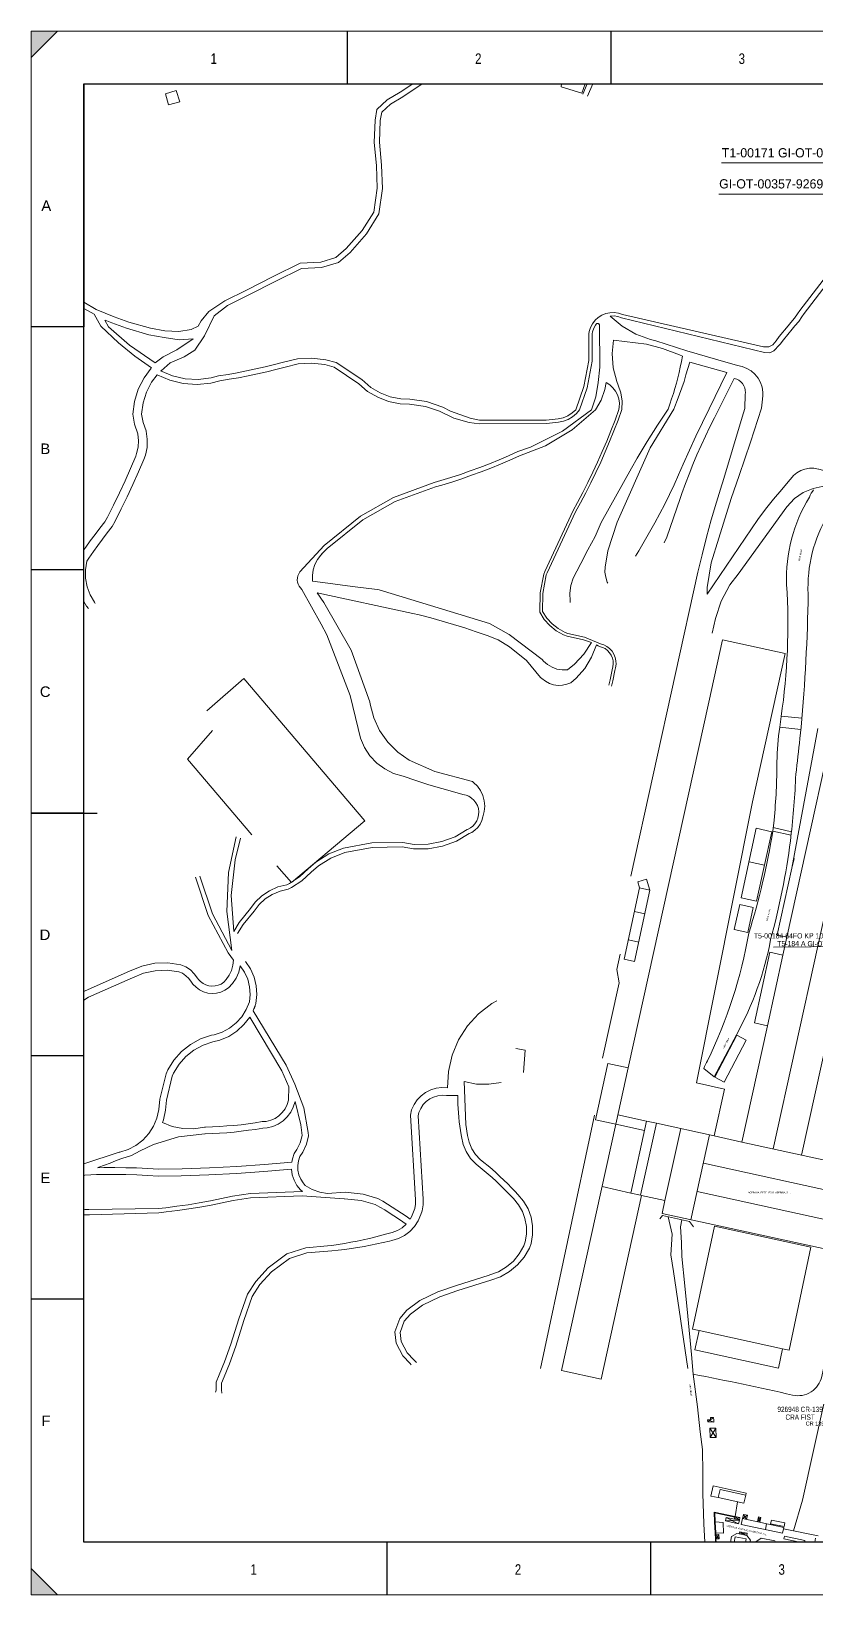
# Model space of a CAD drawing. Header units: millimetres. Extents: x 563164 to 564847, y 4765050 to 4766444.
# Drawn here: x 563164 to 563760, y 4765050 to 4766238 of the extents above; entities that cross this region are included whole.
import ezdxf
from ezdxf.enums import TextEntityAlignment as Align

# ---------------------------------------------------------------- set-up
doc = ezdxf.new("R2010")
doc.units = ezdxf.units.MM
doc.linetypes.add('DGN2', pattern=[13.45752, 6.72876, -6.72876])
for name, color, linetype, lineweight in [('45 Cables y textos existentes - Lehendik dauden kableak eta testuak', 7, 'Continuous', 0), ('49 Elementos de Red Proyectados - Proiektuan dauden sareko elementuak', 7, 'Continuous', 0), ('58 Formato plano y líneas de solape - Planoaren formatua eta gainjartze-marrak', 7, 'Continuous', 0), ('7 Cartografía - Kartografia', 7, 'Continuous', 0), ('Default', 7, 'Continuous', 0), ('Nivel 52', 7, 'Continuous', 0)]:
    doc.layers.add(name, color=color, linetype=linetype, lineweight=lineweight)
doc.styles.add('StyleArial', font='arial.ttf')
doc.styles.add('Styledgn000', font='dgn000.shx')
doc.styles.add('Styledgn105', font='dgn105.shx')

msp = doc.modelspace()

# ---------------------------------------------------------------- hatches: boundary and pattern name
at = {"layer": '58 Formato plano y líneas de solape - Planoaren formatua eta gainjartze-marrak', "linetype": 'Continuous'}
for points in [[(563164.3, 4766218.2), (563164.3, 4766238.2), (563184.3, 4766238.2)], [(563184.3, 4765050.2), (563164.3, 4765050.2), (563164.3, 4765070.2)]]:
    msp.add_hatch(color=7, dxfattribs=at).paths.add_polyline_path(points)

# ---------------------------------------------------------------- linework, layer by layer
at = {"layer": '45 Cables y textos existentes - Lehendik dauden kableak eta testuak', "color": 5, "linetype": 'Continuous', "lineweight": 0, "flags": 128}
msp.add_lwpolyline([(563688.6, 4766138.2), (563910.3, 4766138.2), (563939.9, 4766142.3)], dxfattribs=at)
at = {"layer": '45 Cables y textos existentes - Lehendik dauden kableak eta testuak', "color": 4, "linetype": 'Continuous', "lineweight": 0, "flags": 128}
msp.add_lwpolyline([(563686.6, 4766114.5), (563908.2, 4766114.5), (563937.8, 4766118.6)], dxfattribs=at)
at = {"layer": '58 Formato plano y líneas de solape - Planoaren formatua eta gainjartze-marrak', "color": 7, "linetype": 'Continuous', "lineweight": 0}
for p, q in [((563164.3, 4766238.2), (563204.3, 4766238.2)), ((563164.3, 4765050.2), (563204.3, 4765050.2))]:
    msp.add_line(p, q, dxfattribs=at)
at = {"layer": '58 Formato plano y líneas de solape - Planoaren formatua eta gainjartze-marrak', "color": 7, "linetype": 'Continuous', "lineweight": 30}
for p, q in [((563404.6, 4766198.2), (563404.6, 4766238.2)), ((563604.8, 4766198.2), (563604.8, 4766238.2)), ((563204.3, 4766198.2), (563204.3, 4766013.6)), ((563204.3, 4766013.6), (563164.3, 4766013.6)), ((563204.3, 4765828.9), (563164.3, 4765828.9)), ((563164.3, 4765644.2), (563214.3, 4765644.2)), ((563204.3, 4765644.2), (563164.3, 4765644.2)), ((563204.3, 4765459.6), (563164.3, 4765459.6)), ((563204.3, 4765274.9), (563164.3, 4765274.9)), ((563434.8, 4765050.2), (563434.8, 4765090.2)), ((563635.1, 4765050.2), (563635.1, 4765090.2))]:
    msp.add_line(p, q, dxfattribs=at)
at = {"layer": '58 Formato plano y líneas de solape - Planoaren formatua eta gainjartze-marrak', "color": 7, "linetype": 'Continuous', "lineweight": 0, "flags": 128}
for points in [[(563164.3, 4766238.2), (564846.3, 4766238.2), (564846.3, 4765050.2), (563164.3, 4765050.2), (563164.3, 4766238.2)], [(563164.3, 4766218.2), (563164.3, 4766238.2), (563184.3, 4766238.2), (563164.3, 4766218.2)], [(563184.3, 4765050.2), (563164.3, 4765050.2), (563164.3, 4765070.2), (563184.3, 4765050.2)]]:
    msp.add_lwpolyline(points, dxfattribs=at)
at = {"layer": '58 Formato plano y líneas de solape - Planoaren formatua eta gainjartze-marrak', "color": 7, "linetype": 'Continuous', "lineweight": 30, "flags": 128}
msp.add_lwpolyline([(563204.3, 4765090.2), (563204.3, 4766198.2), (564806.3, 4766198.2), (564806.3, 4765090.2), (564806.3, 4765090.2), (564806.3, 4765090.2), (564806.3, 4765090.2), (564806.3, 4765090.2), (563204.3, 4765090.2)], dxfattribs=at)
at = {"layer": '7 Cartografía - Kartografia', "color": 253, "linetype": 'Continuous', "lineweight": 0, "true_color": 0x9a9a9a}
for p, q in [((563679, 4765728.4), (563689.4, 4765775.9)), ((563689.4, 4765775.9), (563737.1, 4765765.4)), ((563788.5, 4765778.1), (563738.3, 4765550)), ((563737.1, 4765765.4), (563712.2, 4765652.7)), ((563617.8, 4765450.5), (563679, 4765728.4)), ((563734.1, 4765717.9), (563749.7, 4765716.2)), ((563732.9, 4765709.4), (563748.9, 4765707.6)), ((563742.1, 4765602.2), (563761.9, 4765708.5)), ((563712.2, 4765652.7), (563669.8, 4765439.1)), ((563703.5, 4765579.8), (563715.1, 4765632.6)), ((563715.1, 4765632.6), (563726.9, 4765630)), ((563726.9, 4765630), (563715.3, 4765577.3)), ((563727.7, 4765630.4), (563741.5, 4765627.3)), ((563728, 4765633.1), (563741.8, 4765630)), ((563728, 4765389), (563778.8, 4765620)), ((563749.4, 4765384.2), (563801.5, 4765620.5)), ((563721.3, 4765604.6), (563709.6, 4765607.2)), ((563742.1, 4765602.2), (563743.8, 4765609.7)), ((563743.8, 4765609.7), (563742.1, 4765602.2)), ((563625.1, 4765591.9), (563631.8, 4765594)), ((563626.5, 4765587.4), (563625.1, 4765591.9)), ((563631.8, 4765594), (563634.3, 4765585.7)), ((563731, 4765551.6), (563742.1, 4765602.2)), ((563614.7, 4765533.2), (563626.5, 4765587.4)), ((563634.3, 4765585.7), (563622.6, 4765531.5)), ((563626.5, 4765587.4), (563634.3, 4765585.7)), ((563715.3, 4765577.3), (563703.5, 4765579.8)), ((563622.5, 4765569.3), (563630.4, 4765567.6)), ((563698.3, 4765555.7), (563702.5, 4765574.7)), ((563702.5, 4765574.7), (563712.8, 4765572.5)), ((563712.8, 4765572.5), (563708.6, 4765553.4)), ((563708.6, 4765553.4), (563698.3, 4765555.7)), ((563617.9, 4765547.9), (563625.8, 4765546.2)), ((563738.3, 4765550), (563731, 4765551.6)), ((563735.3, 4765536.3), (563738.3, 4765550)), ((563313.8, 4765538), (563317.9, 4765532.5)), ((563622.6, 4765531.5), (563614.7, 4765533.2)), ((563713.8, 4765484.9), (563725.5, 4765538.5)), ((563723.5, 4765482.6), (563735.3, 4765536.3)), ((563725.5, 4765538.5), (563735.3, 4765536.3)), ((563723.5, 4765482.6), (563713.8, 4765484.9)), ((563683.5, 4765443.6), (563700.3, 4765475.4)), ((563700.3, 4765475.4), (563707.3, 4765471.7)), ((563704, 4765394.2), (563723.5, 4765482.6)), ((563707.3, 4765471.7), (563690.6, 4765439.8)), ((563592.9, 4765411.2), (563602.3, 4765453.9)), ((563602.3, 4765453.9), (563617.8, 4765450.5)), ((563608.4, 4765407.8), (563617.8, 4765450.5)), ((563675.2, 4765450), (563683.2, 4765443.7)), ((563669.8, 4765439.1), (563690.9, 4765434.4)), ((563690.6, 4765439.8), (563683.5, 4765443.6)), ((563359.7, 4765426.1), (563360.1, 4765436.1)), ((563479.8, 4765429.5), (563488.4, 4765429.6)), ((563690.9, 4765434.4), (563683, 4765398.9)), ((563551.3, 4765222.1), (563592.1, 4765414.6)), ((563631.8, 4765410.1), (563610, 4765414.9)), ((563567.2, 4765220.6), (563608.4, 4765407.8)), ((563608.4, 4765407.8), (563592.9, 4765411.2)), ((563608.4, 4765407.8), (563630.3, 4765403)), ((563619.8, 4765355.4), (563631.8, 4765410.1)), ((563639.2, 4765408.5), (563627.1, 4765353.8)), ((563631.8, 4765410.1), (563639.2, 4765408.5)), ((563683, 4765398.9), (563639.2, 4765408.5)), ((563645.7, 4765349.7), (563657.8, 4765404.4)), ((563665.4, 4765335.2), (563679.6, 4765399.6)), ((563683, 4765398.9), (563704, 4765394.2)), ((563704, 4765394.2), (563813.9, 4765370.1)), ((563809.2, 4765348.6), (563674.9, 4765378.1)), ((563627.9, 4765353.7), (563597.2, 4765214)), ((563619.8, 4765355.4), (563597.9, 4765360.3)), ((563627.1, 4765353.8), (563619.8, 4765355.4)), ((563627.1, 4765353.8), (563627.9, 4765353.7)), ((563645.7, 4765349.7), (563627.9, 4765353.7)), ((563804.4, 4765327.1), (563670.2, 4765356.6)), ((563643.6, 4765340), (563645.7, 4765349.7)), ((563786.4, 4765308.9), (563643.6, 4765340)), ((563666.7, 4765252.1), (563683.3, 4765330.3)), ((563683.3, 4765330.3), (563756.6, 4765314.3)), ((563756.6, 4765314.3), (563740, 4765236.1)), ((563671.6, 4765251), (563666.7, 4765252.1)), ((563668.4, 4765236.3), (563671.6, 4765251)), ((563735.1, 4765237.1), (563671.6, 4765251)), ((563732, 4765222.5), (563668.4, 4765236.3)), ((563735.1, 4765237.1), (563732, 4765222.5)), ((563740, 4765236.1), (563735.1, 4765237.1)), ((563597.2, 4765214), (563567.2, 4765220.6)), ((563678.1, 4765183.2), (563682.8, 4765181.3)), ((563678.1, 4765183.2), (563680.2, 4765183.2)), ((563678.4, 4765181.6), (563678.1, 4765183.2)), ((563678.4, 4765181.6), (563682.7, 4765184.8)), ((563682.8, 4765181.3), (563678.4, 4765181.6)), ((563679.8, 4765176.7), (563684.3, 4765176.8)), ((563679.8, 4765176.7), (563684.6, 4765169.8)), ((563680.1, 4765169.7), (563679.8, 4765176.7)), ((563680.1, 4765169.7), (563684.3, 4765176.8)), ((563680.2, 4765183.2), (563680.2, 4765184.8)), ((563680.2, 4765184.8), (563682.7, 4765184.8)), ((563682.7, 4765184.8), (563682.8, 4765182.9)), ((563682.8, 4765182.9), (563682.8, 4765181.3)), ((563684.3, 4765176.8), (563684.6, 4765169.8)), ((563684.6, 4765169.8), (563680.1, 4765169.7)), ((563680.6, 4765125.2), (563682.3, 4765133)), ((563682.3, 4765133), (563707.4, 4765127.5)), ((563686.2, 4765124), (563687.6, 4765130.3)), ((563687.6, 4765130.3), (563707.1, 4765126)), ((563707.4, 4765127.5), (563707.1, 4765126)), ((563686.2, 4765124), (563680.6, 4765125.2)), ((563705.7, 4765119.7), (563686.2, 4765124)), ((563700.9, 4765120.7), (563699, 4765109.7)), ((563707.1, 4765126), (563705.7, 4765119.7)), ((563683.9, 4765105.7), (563689.9, 4765105.1)), ((563684.3, 4765097.3), (563683.9, 4765105.7)), ((563689.9, 4765105.1), (563690.3, 4765097.1)), ((563691.7, 4765106.3), (563692.2, 4765109)), ((563691.7, 4765106.3), (563702.3, 4765107)), ((563701.7, 4765104.2), (563691.7, 4765106.3)), ((563692.2, 4765109), (563702.3, 4765107)), ((563692.2, 4765109), (563701.7, 4765104.2)), ((563698.5, 4765107.8), (563698.9, 4765109.7)), ((563698.5, 4765107.8), (563702.7, 4765108.9)), ((563698.9, 4765109.7), (563702.7, 4765108.9)), ((563698.9, 4765109.7), (563702.3, 4765107)), ((563702.3, 4765107), (563701.7, 4765104.2)), ((563702.7, 4765108.9), (563702.3, 4765107)), ((563703.7, 4765103.7), (563704.7, 4765108.2)), ((563734.9, 4765096.9), (563703.7, 4765103.7)), ((563704.7, 4765108.2), (563705.3, 4765111.3)), ((563704.7, 4765108.2), (563708.4, 4765110.7)), ((563704.7, 4765108.2), (563735.9, 4765101.4)), ((563705.3, 4765111.3), (563708.4, 4765110.7)), ((563705.3, 4765111.3), (563707.7, 4765107.5)), ((563708.4, 4765110.7), (563707.7, 4765107.5)), ((563716, 4765105.7), (563716.8, 4765109.3)), ((563716, 4765105.7), (563718.6, 4765108.9)), ((563716.8, 4765109.3), (563718.6, 4765108.9)), ((563716.8, 4765109.3), (563717.8, 4765105.3)), ((563718.6, 4765108.9), (563717.8, 4765105.3)), ((563722.9, 4765104.2), (563722, 4765099.7)), ((563684.1, 4765095.8), (563686.6, 4765095.9)), ((563684.1, 4765095.8), (563686.8, 4765092.8)), ((563684.3, 4765092.7), (563684.1, 4765095.8)), ((563684.3, 4765097.3), (563684.3, 4765095.8)), ((563690.3, 4765097.1), (563684.3, 4765097.3)), ((563686.6, 4765095.9), (563684.3, 4765092.7)), ((563686.8, 4765092.8), (563684.3, 4765092.7)), ((563686.6, 4765095.9), (563686.8, 4765092.8)), ((563698.3, 4765090.2), (563699, 4765094.3)), ((563699, 4765094.3), (563707.4, 4765092.8)), ((563702, 4765096.5), (563702.3, 4765098.1)), ((563702, 4765096.5), (563708.2, 4765096.9)), ((563707.9, 4765095.3), (563702, 4765096.5)), ((563702.3, 4765098.1), (563708.2, 4765096.9)), ((563702.3, 4765098.1), (563707.9, 4765095.3)), ((563707.4, 4765092.8), (563706.9, 4765090.2)), ((563708.2, 4765096.9), (563707.9, 4765095.3)), ((563735.9, 4765101.4), (563734.9, 4765096.9)), ((563762.1, 4765095.1), (563735.7, 4765100.4)), ((563760.2, 4765093.2), (563759.6, 4765090.2))]:
    msp.add_line(p, q, dxfattribs=at)
at = {"layer": '7 Cartografía - Kartografia', "color": 253, "linetype": 'Continuous', "lineweight": 0, "true_color": 0x9a9a9a, "flags": 128}
for points in [[(563204.3, 4766032.3), (563213.7, 4766026.8), (563227.4, 4766021.3), (563238.4, 4766017.2), (563254.8, 4766012.5), (563265.7, 4766010.5), (563276.5, 4766010), (563285.7, 4766011.6), (563291.2, 4766014.2), (563293.5, 4766018.1), (563299.2, 4766025.2), (563311.4, 4766033.3), (563327.8, 4766041.4), (563348.2, 4766051.9), (563368.6, 4766061.9), (563384.2, 4766062.7), (563395.8, 4766066.2), (563403.6, 4766073.1), (563415.7, 4766086.8), (563424.5, 4766100.8), (563427.2, 4766119), (563426.6, 4766136.2), (563424.9, 4766153.8), (563425.5, 4766170.8), (563426.9, 4766178.8), (563434.8, 4766186.2), (563444.5, 4766191.9), (563454.1, 4766198.2)], [(563262.9, 4765980.2), (563269.9, 4765986.2), (563280.4, 4765990.9), (563288.7, 4765996), (563296, 4766006.9), (563303.4, 4766022.1), (563313.4, 4766029.8), (563329.6, 4766037.9), (563350, 4766048.3), (563369.7, 4766057.9), (563384.9, 4766058.7), (563397.8, 4766062.6), (563406.5, 4766070.2), (563418.9, 4766084.4), (563428.4, 4766099.4), (563431.2, 4766118.8), (563430.5, 4766136.5), (563428.9, 4766153.9), (563429.5, 4766170.4), (563430.6, 4766176.8), (563437.2, 4766182.9), (563446.6, 4766188.5), (563461.4, 4766198.2)], [(563566.8, 4766195.9), (563567.2, 4766198.2)], [(563585.1, 4766198.2), (563582.6, 4766191.3), (563566.8, 4766195.9)], [(563586.5, 4766198.2), (563583.3, 4766190.4)], [(563590.9, 4766198.2), (563587, 4766188.9)], [(563266.2, 4766190.6), (563268.5, 4766182.3), (563277.2, 4766184.6), (563274.5, 4766193.3), (563266.2, 4766190.6)], [(563768.4, 4766052.5), (563748.1, 4766026.1), (563746.4, 4766023.5), (563744.2, 4766020.1), (563741.4, 4766016.9), (563739.3, 4766014.4), (563732.5, 4766006.2), (563730.1, 4766002.9), (563727.6, 4766000)], [(563771.4, 4766049.9), (563751.4, 4766023.7), (563749.7, 4766021.3), (563747.3, 4766017.7), (563744.4, 4766014.3), (563742.4, 4766011.8), (563735.7, 4766003.7), (563733.2, 4766000.4), (563732.8, 4766000)], [(563255.7, 4765982.5), (563243.1, 4765991.3), (563230.6, 4766001.4), (563217.1, 4766014.2), (563212, 4766023.2), (563204.3, 4766027.6)], [(563220.3, 4766018.6), (563222.9, 4766013.7), (563238.9, 4765999.7), (563258.4, 4765986.3), (563264.5, 4765990.9), (563274.8, 4765996.2), (563287.3, 4766004.4), (563276.6, 4766003.7), (563265.2, 4766005.5), (563253.7, 4766007.6), (563236.8, 4766012.5), (563225.6, 4766016.6), (563220.5, 4766018.6)], [(563727.7, 4765999.9), (563724.7, 4765998.4), (563720.6, 4765998.5), (563613.5, 4766023.1), (563610.4, 4766024.1), (563607.2, 4766024.5), (563603.9, 4766024.4), (563600.7, 4766023.7), (563597.7, 4766022.5), (563595, 4766020.7), (563592.6, 4766018.6), (563590.6, 4766016), (563589.1, 4766013.1), (563588.1, 4766010), (563587.8, 4766008.4), (563587.8, 4765988.1), (563584.2, 4765968.2), (563577.9, 4765950.5)], [(563732.8, 4765999.9), (563728.5, 4765995.3), (563725.4, 4765994), (563721.4, 4765994.1), (563612.7, 4766020.6), (563610, 4766021.5), (563607.2, 4766021.9), (563604.5, 4766021.8), (563604.2, 4766021.8)], [(563604.2, 4766021.8), (563613.2, 4766014.1), (563623.5, 4766008), (563634.7, 4766003.9), (563638.9, 4766002.9), (563662.3, 4765995.5), (563685.8, 4765988.5), (563700.7, 4765984.2), (563704.4, 4765983.5), (563708, 4765982.1), (563711.2, 4765980.2), (563714.1, 4765977.7), (563716.5, 4765974.7), (563718.3, 4765971.4), (563719.5, 4765967.8), (563720.1, 4765964), (563720.1, 4765961.1), (563719.5, 4765956.5), (563719, 4765951.9), (563719, 4765951.8)], [(563593, 4766015), (563591.7, 4766012.5), (563590.7, 4766009.9), (563590.4, 4766008.3), (563590.3, 4765987.6), (563586.7, 4765967.2), (563580.7, 4765950.5)], [(563596, 4766015.1), (563596.2, 4765983), (563594.9, 4765971.4), (563593.2, 4765960.5), (563589.9, 4765950.6)], [(563593, 4766015), (563593.1, 4766015.2), (563593.2, 4766015.5), (563593.4, 4766015.7), (563593.6, 4766015.9), (563593.8, 4766016), (563594, 4766016.1), (563594.3, 4766016.2), (563594.5, 4766016.2), (563594.8, 4766016.2), (563595, 4766016.1), (563595.3, 4766016), (563595.5, 4766015.8), (563595.7, 4766015.6), (563595.8, 4766015.4), (563595.9, 4766015.2), (563596, 4766015.1)], [(563613, 4765950.8), (563613.2, 4765957.1), (563612.3, 4765963.4), (563610.3, 4765969.4), (563609.1, 4765972.1), (563606.4, 4765982.5), (563605.6, 4765993.3), (563606.7, 4766003.6), (563631.6, 4766000.5), (563643.9, 4765997.3), (563656.7, 4765992.4), (563659, 4765991.3), (563658.3, 4765987.2), (563657.4, 4765983.1), (563656.5, 4765979), (563655.5, 4765975), (563654.4, 4765970.9), (563653.3, 4765966.9), (563652.1, 4765962.9), (563650.8, 4765958.9), (563649.5, 4765955), (563648.1, 4765951.1)], [(563259.9, 4765977.2), (563269.5, 4765973), (563279.8, 4765970.5), (563290.3, 4765969.8), (563300.7, 4765970.9), (563307.5, 4765972.7), (563314.7, 4765973.8), (563321.8, 4765975), (563329, 4765976.4), (563336.1, 4765977.9), (563343.2, 4765979.5), (563350.2, 4765981.3), (563357.1, 4765983.1), (563367, 4765985.5), (563377.2, 4765986.1), (563387.3, 4765984.9), (563394.5, 4765983), (563413.3, 4765970.3), (563419.8, 4765964.6), (563427.5, 4765960.1), (563435.8, 4765956.9), (563444.6, 4765955.2), (563451.7, 4765955), (563463.9, 4765953), (563474.4, 4765949.5)], [(563262.5, 4765980.1), (563271.6, 4765976.3), (563281.3, 4765974.1), (563291.1, 4765973.6), (563300.9, 4765974.8), (563306.6, 4765976.4), (563313.8, 4765977.5), (563320.8, 4765978.7), (563327.9, 4765980.1), (563335, 4765981.6), (563342, 4765983.2), (563349, 4765984.9), (563355.9, 4765986.8), (563356, 4765986.8), (563366.5, 4765989.3), (563377.4, 4765989.9), (563388.1, 4765988.6), (563396, 4765986.5), (563415.4, 4765973.5), (563422.2, 4765967.6), (563429.3, 4765963.4), (563437.1, 4765960.5), (563445.2, 4765959), (563451.8, 4765958.8), (563464.6, 4765956.8), (563477, 4765952.5), (563482.9, 4765949.6)], [(563679.3, 4765951.4), (563692.7, 4765978.9), (563664.6, 4765986.9), (563663.2, 4765982), (563661.7, 4765977.1), (563660.2, 4765972.2), (563658.5, 4765967.4), (563656.8, 4765962.5), (563655, 4765957.7), (563653.1, 4765953), (563652.4, 4765951.2)], [(563241.6, 4765947.3), (563242.8, 4765957), (563245.6, 4765966.3), (563250, 4765974.9), (563255.4, 4765982.2)], [(563248.2, 4765947.4), (563249.3, 4765955.9), (563251.9, 4765964.1), (563255.8, 4765971.7), (563259.9, 4765977.2)], [(563592.9, 4765950.6), (563597.2, 4765958), (563600, 4765966), (563601.1, 4765971.3), (563603.8, 4765969.6), (563606.2, 4765967.4), (563608.2, 4765964.8), (563609.7, 4765962), (563610.7, 4765958.9), (563611.2, 4765955.7), (563611, 4765952.5), (563610.7, 4765950.8)], [(563687, 4765951.5), (563698.4, 4765974.5), (563700.2, 4765973.9), (563701.8, 4765973), (563703.3, 4765971.9), (563704.6, 4765970.5), (563705.6, 4765968.9), (563706.3, 4765967.2), (563706.7, 4765965.4), (563706.8, 4765963.5), (563706.7, 4765962.6), (563706.5, 4765951.7)], [(563241.6, 4765947.3), (563242.8, 4765939.7), (563245.3, 4765932.4), (563245.4, 4765932.2), (563245.9, 4765927.2), (563245.6, 4765922.2), (563244.4, 4765917.4), (563243.7, 4765915.4), (563239.7, 4765906), (563235.6, 4765896.7), (563231.3, 4765887.4), (563226.8, 4765878.2), (563222.2, 4765869.1), (563220.2, 4765865.4), (563216.5, 4765860.7), (563212.8, 4765855.9), (563209.2, 4765851), (563205.7, 4765846.1), (563204.3, 4765844.1)], [(563248.2, 4765947.4), (563249.3, 4765940.9), (563251.6, 4765934.6), (563251.7, 4765934.3), (563252.5, 4765928.2), (563252.3, 4765922), (563251, 4765916), (563249.8, 4765912.9), (563245.8, 4765903.4), (563241.6, 4765893.9), (563237.2, 4765884.5), (563232.7, 4765875.3), (563228, 4765866), (563225.8, 4765861.8), (563222.1, 4765857.1), (563218.5, 4765852.4), (563214.9, 4765847.6), (563211.5, 4765842.8), (563208.1, 4765837.9), (563206.5, 4765835.5), (563205.5, 4765829.1), (563205.5, 4765822.6), (563206.7, 4765816.1), (563209, 4765810), (563212.3, 4765804.4), (563213, 4765803.5)], [(563589.9, 4765950.6), (563567.9, 4765934.4), (563543.5, 4765922.2), (563534, 4765918.8), (563526.9, 4765915.6), (563519.7, 4765912.5), (563512.4, 4765909.6), (563505.1, 4765906.8), (563497.8, 4765904.1), (563490.4, 4765901.5), (563483, 4765899.1), (563475.5, 4765896.8), (563470.5, 4765895.3), (563439.4, 4765883.9), (563414.4, 4765869.8), (563386.9, 4765847.6), (563368.4, 4765827.4), (563367.5, 4765826), (563366.9, 4765824.5), (563366.5, 4765822.9), (563366.4, 4765821.2), (563366.6, 4765819.6), (563367, 4765818), (563367.8, 4765816.5), (563368.8, 4765815.2), (563369.9, 4765814.1), (563384.6, 4765787.6), (563388.9, 4765779.7), (563406.6, 4765733.5), (563412.6, 4765708.4), (563414.4, 4765701), (563417.4, 4765694), (563421.6, 4765687.7), (563426.8, 4765682.2), (563432.8, 4765677.7), (563439.6, 4765674.3), (563446.8, 4765672.2), (563456.5, 4765668.9), (563466.3, 4765665.7), (563476.2, 4765662.8), (563486.1, 4765660), (563492.2, 4765658.4), (563494.6, 4765657.8), (563496.8, 4765656.9), (563498.8, 4765655.6), (563500.6, 4765654), (563502.1, 4765652), (563503.2, 4765649.9), (563504, 4765647.6), (563504.3, 4765645.2), (563504.2, 4765642.8), (563503.6, 4765640.4), (563502.7, 4765638.2), (563501.4, 4765636.1), (563499.8, 4765634.3), (563497.9, 4765632.9), (563495.7, 4765631.7), (563495.4, 4765631.6), (563486.3, 4765626.2), (563476.3, 4765622.5), (563465.9, 4765620.5), (563455.3, 4765620.4), (563446.6, 4765621.8), (563423.1, 4765621.5), (563401.5, 4765617.5), (563390.5, 4765613.1), (563380.5, 4765606.8), (563374.6, 4765601.7), (563368, 4765595.6), (563360.5, 4765590.7), (563358.5, 4765589.7), (563351.7, 4765588), (563345.3, 4765585.2), (563339.5, 4765581.3), (563334.5, 4765576.5), (563330.9, 4765571.7), (563322.3, 4765561.1), (563318.1, 4765554.2)], [(563592.9, 4765950.6), (563575.2, 4765935.3), (563555, 4765923.3), (563535.2, 4765915.6), (563528, 4765912.4), (563520.8, 4765909.3), (563513.5, 4765906.3), (563506.2, 4765903.5), (563498.8, 4765900.8), (563491.3, 4765898.2), (563483.8, 4765895.7), (563476.3, 4765893.4), (563471.4, 4765892), (563440.8, 4765880.8), (563416.3, 4765866.9), (563389.2, 4765845.1), (563384.9, 4765840.8)], [(563474.4, 4765949.5), (563485.3, 4765944.3), (563496.9, 4765941), (563504.6, 4765940), (563555.7, 4765940.2), (563564.9, 4765941.2), (563568.7, 4765941.9), (563572.3, 4765943.3), (563575.6, 4765945.3), (563578.5, 4765947.8), (563580.7, 4765950.5)], [(563482.9, 4765949.6), (563497.7, 4765944.2), (563504.8, 4765942.6), (563555.4, 4765942.8), (563564.6, 4765943.8), (563568.4, 4765944.6), (563572, 4765946.1), (563575.3, 4765948.2), (563577.9, 4765950.5)], [(563610.7, 4765950.8), (563607.8, 4765942.7), (563604.7, 4765934.7), (563601.5, 4765926.7), (563598.1, 4765918.8), (563594.6, 4765910.9), (563591, 4765903.1), (563587.2, 4765895.4), (563583.3, 4765887.7), (563579.2, 4765880.1), (563575.9, 4765874), (563554.4, 4765827.7), (563553.6, 4765825.8), (563550.9, 4765811.5), (563550.7, 4765797), (563550.7, 4765796.7), (563554, 4765791.3), (563558.2, 4765786.6), (563563.1, 4765782.7), (563568.6, 4765779.7), (563571.4, 4765778.6), (563583.9, 4765775.8), (563589.8, 4765773.7)], [(563613, 4765950.8), (563610.1, 4765942.7), (563607, 4765934.6), (563603.7, 4765926.6), (563600.4, 4765918.6), (563596.9, 4765910.7), (563593.2, 4765902.9), (563589.5, 4765895.1), (563585.5, 4765887.4), (563581.5, 4765879.8), (563577.8, 4765873.1), (563556.3, 4765826.7), (563555.6, 4765825.1), (563553, 4765811.1), (563552.8, 4765797.3), (563556, 4765792.3), (563560, 4765787.9), (563564.6, 4765784.3), (563569.9, 4765781.5), (563571.9, 4765780.7), (563584.7, 4765777.8), (563596.8, 4765772.8), (563599.3, 4765771.9), (563601.6, 4765770.7), (563603.7, 4765769.1), (563605.5, 4765767.1), (563606.9, 4765764.9), (563607.9, 4765762.4), (563608.5, 4765759.8), (563608.6, 4765757.2), (563608.2, 4765754.5), (563607.6, 4765752.6), (563606.2, 4765744.6), (563605, 4765740.7)], [(563648.1, 4765951.1), (563640.1, 4765938.8), (563632.2, 4765926.4), (563624.6, 4765913.8), (563620.3, 4765906.3), (563597.2, 4765865), (563592.7, 4765854.4), (563587.2, 4765844.2), (563581.9, 4765833.9), (563578.9, 4765828), (563576.1, 4765822.7), (563574.3, 4765817.1), (563573.4, 4765811.2), (563573.6, 4765805.2), (563573.7, 4765804.1)], [(563652.4, 4765951.2), (563634.6, 4765921.6), (563609.4, 4765865.1), (563602.4, 4765843.5), (563600.2, 4765831), (563600.1, 4765827.1), (563600.7, 4765823.3), (563601.9, 4765819.6), (563602.2, 4765818.9)], [(563619.9, 4765596.1), (563670.7, 4765827.2), (563673.9, 4765840.5), (563677.3, 4765853.9), (563680.9, 4765867.1), (563684.8, 4765880.4), (563688.9, 4765893.5), (563689.7, 4765895.9), (563704.4, 4765944.9), (563706.5, 4765951.7)], [(563679.3, 4765951.4), (563669.2, 4765930.5), (563659.6, 4765909.4), (563655.9, 4765901.1), (563652.6, 4765893.7), (563649.2, 4765886.3), (563645.6, 4765879), (563641.9, 4765871.8), (563638.1, 4765864.6), (563634.1, 4765857.5), (563630, 4765850.5), (563625.8, 4765843.5), (563623.3, 4765839.4)], [(563687, 4765951.5), (563683.3, 4765944.6), (563679.8, 4765937.6), (563676.4, 4765930.5), (563673.1, 4765923.4), (563669.9, 4765916.3), (563666.9, 4765909.1), (563664, 4765901.8), (563661.2, 4765894.5), (563658.5, 4765887.1), (563657.2, 4765883.2), (563647.1, 4765853.7), (563645.2, 4765849.6)], [(563719, 4765951.8), (563710.8, 4765926.1), (563702.2, 4765900.6), (563696.1, 4765883.3), (563686.7, 4765853.1), (563680.7, 4765834.4), (563677.9, 4765815.6), (563677.8, 4765810.4), (563716.2, 4765867.3), (563722.1, 4765875), (563728.2, 4765882.6), (563734.4, 4765890.1), (563740.7, 4765897.5), (563741.1, 4765898), (563743.3, 4765900.6), (563745.9, 4765902.8), (563748.9, 4765904.5), (563752.1, 4765905.6), (563755.5, 4765906.2), (563758.9, 4765906.2), (563762.3, 4765905.6), (563762.6, 4765905.5), (563793.5, 4765896.8)], [(563681.6, 4765780.9), (563684.2, 4765792), (563688.5, 4765805.2), (563695.1, 4765817.5), (563701.3, 4765825.8), (563738.2, 4765876.8), (563744, 4765883.3), (563750.8, 4765887.7), (563758.3, 4765890.8), (563765.2, 4765892.4), (563785.1, 4765887.5)], [(563378.1, 4765820.5), (563377.9, 4765824.7), (563378.5, 4765829), (563379.8, 4765833), (563381.7, 4765836.8), (563384.3, 4765840.2), (563385, 4765840.9)], [(563589.8, 4765773.7), (563584.2, 4765765), (563577.1, 4765757.4), (563571.6, 4765752.9), (563567.6, 4765752.9), (563563.7, 4765753.6), (563560, 4765755), (563556.6, 4765757), (563553.5, 4765759.6), (563552.4, 4765760.8), (563527.3, 4765779.8), (563512.5, 4765788.1), (563428.7, 4765813.8), (563427, 4765814.1), (563408.3, 4765816.3), (563389.6, 4765818.8), (563378.1, 4765820.5)], [(563204.3, 4765804.9), (563206.2, 4765801.5), (563207.7, 4765799.5)], [(563593.7, 4765771.9), (563590, 4765762.6), (563584.8, 4765754.1), (563578.2, 4765746.6), (563574.3, 4765743.2), (563571.2, 4765742), (563567.9, 4765741.3), (563564.5, 4765741.1), (563561.1, 4765741.6), (563557.9, 4765742.7), (563554.9, 4765744.3), (563552.3, 4765746.4), (563551.3, 4765747.3), (563540.5, 4765760), (563527.7, 4765770.6), (563519.1, 4765775.9), (563510.7, 4765779.1), (563502.2, 4765782), (563493.6, 4765784.9), (563485.1, 4765787.5), (563476.4, 4765790.1), (563467.8, 4765792.5), (563459, 4765794.7), (563454.3, 4765795.8), (563381.4, 4765811.4)], [(563507.4, 4765641.4), (563508.5, 4765645.3), (563508.8, 4765649.4), (563508.5, 4765653.5), (563507.4, 4765657.4), (563505.6, 4765661.2), (563503.3, 4765664.5), (563500.4, 4765667.4), (563499.5, 4765668.1), (563471, 4765675.7), (563451.4, 4765684.3), (563442.7, 4765690.4), (563435.1, 4765698), (563429, 4765706.8), (563424.5, 4765716.5), (563421.8, 4765726.8), (563421.5, 4765728.6), (563407.3, 4765768), (563386.6, 4765804.2), (563381.4, 4765811.4)], [(563593.7, 4765771.9), (563594.9, 4765771.3), (563596, 4765770.7), (563596, 4765770.7), (563598.2, 4765770.1), (563600.2, 4765769.1), (563602.1, 4765767.7), (563603.6, 4765766), (563604.9, 4765764.1), (563605.8, 4765762), (563606.3, 4765759.8), (563606.4, 4765757.6), (563606.2, 4765755.3), (563605.5, 4765753.1), (563605.5, 4765753.1), (563604.2, 4765745.5), (563603, 4765741.4)], [(563350.9, 4765604.1), (563362, 4765591.4), (563417.8, 4765638.2), (563325.8, 4765746.3), (563297.6, 4765721.8)], [(563302, 4765707), (563282.9, 4765685.1), (563332, 4765627.7)], [(563507.4, 4765641.4), (563506.6, 4765638.5), (563505.3, 4765635.7), (563503.5, 4765633.3), (563501.4, 4765631.2), (563498.9, 4765629.5), (563497, 4765628.6), (563487.4, 4765622.9), (563476.8, 4765619.1), (563465.8, 4765617.1), (563454.6, 4765617.1), (563446.1, 4765618.4), (563423.2, 4765618), (563402.5, 4765614.2), (563392, 4765610), (563382.5, 4765604), (563377, 4765599.3), (563370, 4765592.8), (563362, 4765587.6), (563359.5, 4765586.3), (563353.3, 4765584.9), (563347.4, 4765582.4), (563342.1, 4765578.9), (563337.4, 4765574.6), (563333.6, 4765569.6), (563325.3, 4765559.5), (563321.1, 4765552.6)], [(563316.7, 4765539.8), (563312.9, 4765569.3), (563314.2, 4765599), (563320.1, 4765626.1)], [(563318.1, 4765554.2), (563316.3, 4765581.5), (563319.3, 4765608.7), (563323.4, 4765625.1)], [(563313.8, 4765538), (563298.7, 4765566.3), (563289.2, 4765595.4)], [(563316.7, 4765539.8), (563301.9, 4765567.7), (563292.5, 4765596.2)], [(563317.9, 4765532.5), (563317.5, 4765528.5), (563316.5, 4765524.6), (563314.8, 4765521), (563312.5, 4765517.7), (563310.5, 4765515.6), (563308.5, 4765514.2), (563306.3, 4765513.3), (563304, 4765512.8), (563301.6, 4765512.6), (563299.3, 4765512.9), (563297, 4765513.6), (563294.9, 4765514.6), (563293, 4765516.1), (563291.3, 4765517.8), (563290.7, 4765518.7), (563288.2, 4765522.1), (563285.2, 4765525), (563281.7, 4765527.3), (563278, 4765528.9), (563268.1, 4765530.3), (563258.1, 4765530), (563248.3, 4765527.9), (563239, 4765524.1), (563237.2, 4765523.2), (563204.8, 4765508.9), (563204.3, 4765508.6)], [(563327, 4765531.4), (563330.8, 4765525.8), (563333.6, 4765519.6), (563335.2, 4765513), (563335.7, 4765506.3), (563335, 4765499.5), (563334.8, 4765498.8), (563334.5, 4765498.1), (563334.3, 4765497.4), (563334, 4765496.8), (563333.8, 4765496.1), (563333.5, 4765495.4), (563333.2, 4765494.7), (563332.9, 4765494.1), (563332.9, 4765494)], [(563598.2, 4765458), (563610.9, 4765515.1), (563609.2, 4765525.4), (563611.6, 4765537)], [(563323.1, 4765528.2), (563321.9, 4765523.4), (563319.9, 4765518.8), (563317.2, 4765514.7), (563314.1, 4765511.4), (563311.3, 4765509.5), (563308.3, 4765508.1), (563305, 4765507.3), (563301.7, 4765507.1), (563298.4, 4765507.4), (563295.2, 4765508.3), (563292.2, 4765509.8), (563289.5, 4765511.8), (563287.1, 4765514.2), (563286, 4765515.8), (563284.1, 4765518.4), (563281.8, 4765520.6), (563279.2, 4765522.4), (563276.4, 4765523.6), (563267.5, 4765524.8), (563258.5, 4765524.4), (563249.6, 4765522.5), (563241.3, 4765519.1), (563239.5, 4765518.1), (563207.9, 4765504.3), (563204.3, 4765502.1)], [(563323.1, 4765528.2), (563326.4, 4765523.4), (563328.8, 4765518), (563330.2, 4765512.2), (563330.6, 4765506.4), (563330, 4765500.7), (563327.6, 4765494.8), (563324.2, 4765489.4), (563320, 4765484.7), (563314.9, 4765480.7), (563309.3, 4765477.7), (563303.2, 4765475.7), (563301.2, 4765475.4), (563292.9, 4765472.6), (563285.3, 4765468.4), (563278.4, 4765463), (563272.6, 4765456.5), (563268, 4765449), (563266.7, 4765446.1), (563262.1, 4765426.9), (563261.3, 4765419), (563259.8, 4765412.4), (563257.3, 4765406.2), (563253.7, 4765400.6), (563249.1, 4765395.7), (563243.8, 4765391.6), (563237.9, 4765388.5), (563231.5, 4765386.5), (563231, 4765386.4), (563204.3, 4765377.7)], [(563480.6, 4765435.3), (563481.2, 4765447.9), (563484, 4765460.2), (563488.9, 4765471.8), (563495.7, 4765482.4), (563504.2, 4765491.7), (563514.2, 4765499.4), (563517.9, 4765501.5)], [(563330.3, 4765489.2), (563325.9, 4765483.4), (563320.6, 4765478.5), (563314.5, 4765474.5), (563307.7, 4765471.7), (563302.3, 4765470.4), (563294.8, 4765467.9), (563287.9, 4765464.1), (563281.8, 4765459.2), (563276.6, 4765453.3), (563272.5, 4765446.6), (563271.4, 4765444.3), (563267.1, 4765425.9), (563266.3, 4765418.5), (563264.7, 4765411), (563264, 4765409)], [(563330.3, 4765489.2), (563354.6, 4765448.3), (563360.1, 4765436.1)], [(563332.9, 4765494), (563358, 4765452.5), (563364.6, 4765438.1), (563371.3, 4765420.3), (563374.8, 4765401.5), (563375, 4765398.9), (563373.4, 4765392.5), (563370.6, 4765386.5), (563368.4, 4765383.1), (563367.3, 4765379.8), (563366.8, 4765376.3), (563366.9, 4765372.8), (563367.7, 4765369.3), (563369, 4765366.1), (563370.8, 4765363.1), (563372.4, 4765361.2), (563377.8, 4765358.2), (563383.5, 4765356.1), (563389.3, 4765355.2)], [(563532.5, 4765465.3), (563539.5, 4765464), (563538.3, 4765447.1)], [(563493.3, 4765440.1), (563494.5, 4765407.6), (563495.7, 4765399.1), (563496.9, 4765394), (563498.9, 4765389.1), (563501.8, 4765384.7), (563505.4, 4765380.9), (563508.2, 4765378.7), (563511.3, 4765376.1), (563514.4, 4765373.5), (563517.4, 4765370.8), (563520.4, 4765368), (563523.4, 4765365.3), (563526.3, 4765362.4), (563529.2, 4765359.5), (563532, 4765356.6), (563534, 4765354.4), (563538.3, 4765349.3), (563541.7, 4765343.4), (563544, 4765337.1), (563545.1, 4765330.5), (563545.1, 4765323.7), (563544, 4765317.1), (563542.8, 4765313.6), (563538.8, 4765306.8), (563533.7, 4765300.8), (563527.6, 4765295.8), (563520.8, 4765291.9), (563513.4, 4765289.3)], [(563493.3, 4765440.1), (563502.5, 4765438.2), (563511.9, 4765438.1), (563521.2, 4765439.5), (563521.3, 4765439.5)], [(563364.7, 4765425.1), (563363.4, 4765420.8), (563361.4, 4765416.9), (563358.8, 4765413.3), (563355.6, 4765410.2), (563351.9, 4765407.8), (563347.8, 4765406), (563343.5, 4765405), (563340.3, 4765404.7), (563334.8, 4765403.8), (563329.4, 4765403.1), (563323.9, 4765402.4), (563318.4, 4765401.8), (563312.9, 4765401.3), (563307.4, 4765400.9), (563301.9, 4765400.6), (563296.4, 4765400.5), (563296.1, 4765400.4), (563276.3, 4765398.1), (563257.3, 4765392.3), (563247.1, 4765387.6)], [(563359.7, 4765426.1), (563358.7, 4765422.7), (563357.1, 4765419.5), (563355, 4765416.6), (563352.4, 4765414.2), (563349.5, 4765412.2), (563346.2, 4765410.8), (563342.7, 4765409.9), (563339.8, 4765409.7), (563334.5, 4765408.9), (563329.1, 4765408.1), (563323.7, 4765407.4), (563318.3, 4765406.8), (563312.9, 4765406.4), (563307.5, 4765406), (563302.1, 4765405.7), (563296.7, 4765405.5), (563295.9, 4765405.5), (563287.8, 4765404.3), (563279.5, 4765404.5), (563271.4, 4765406.1), (563264, 4765409)], [(563364.7, 4765425.1), (563369.1, 4765407.4), (563370.1, 4765399.2), (563368.5, 4765393.6), (563366.1, 4765388.5), (563364.1, 4765385.6), (563362.7, 4765381.5), (563362.2, 4765378.9)], [(563479.8, 4765429.5), (563476.5, 4765429.7), (563473.2, 4765429.4), (563470, 4765428.4), (563467, 4765427), (563464.3, 4765425), (563462, 4765422.6), (563460.2, 4765419.8), (563458.8, 4765416.7), (563458.2, 4765414.2), (563462.1, 4765350.8), (563462.1, 4765346.4), (563461.2, 4765342), (563460.2, 4765339.2), (563458.2, 4765334.4), (563455.4, 4765330.1), (563451.9, 4765326.3), (563447.8, 4765323.2), (563443.2, 4765320.9), (563438.3, 4765319.3), (563436.5, 4765319), (563431.7, 4765317.8), (563426.9, 4765316.8), (563422, 4765315.8), (563417.2, 4765314.8), (563412.3, 4765314), (563407.4, 4765313.3), (563402.5, 4765312.6), (563397.5, 4765312.1), (563392.6, 4765311.6), (563389.6, 4765311.3)], [(563480.6, 4765435.3), (563476.3, 4765435.6), (563472, 4765435.1), (563467.8, 4765433.8), (563463.9, 4765431.9), (563460.5, 4765429.3), (563457.5, 4765426.2), (563455.1, 4765422.6), (563453.3, 4765418.6), (563452.3, 4765414.6), (563456.3, 4765350.4), (563456.3, 4765347), (563455.6, 4765343.6), (563454.8, 4765341.2), (563453.2, 4765337.4), (563452.2, 4765335.6)], [(563488.4, 4765429.6), (563488.4, 4765426.3), (563488.5, 4765423), (563488.7, 4765419.6), (563488.9, 4765416.3), (563489.2, 4765413), (563489.5, 4765409.6), (563489.9, 4765406.3), (563490.3, 4765403), (563490.8, 4765399.7), (563491.1, 4765398.3), (563492.4, 4765392.4), (563494.8, 4765386.9), (563498.1, 4765381.8), (563502.3, 4765377.4), (563505.3, 4765374.9), (563508.4, 4765372.4), (563511.4, 4765369.8), (563514.4, 4765367.2), (563517.4, 4765364.5), (563520.3, 4765361.8), (563523.1, 4765359), (563525.9, 4765356.2), (563528.6, 4765353.3), (563530.6, 4765351.2), (563534.4, 4765346.6), (563537.4, 4765341.5), (563539.4, 4765336), (563540.5, 4765330.1), (563540.5, 4765324.2), (563539.5, 4765318.4), (563538.5, 4765315.3), (563535, 4765309.2), (563530.6, 4765303.8), (563525.3, 4765299.3), (563519.2, 4765295.7), (563512.7, 4765293.2), (563512.2, 4765293.1)], [(563247.1, 4765387.6), (563240.4, 4765384), (563233.2, 4765381.6), (563232.5, 4765381.5), (563228.4, 4765379.8), (563224.2, 4765378.1), (563220, 4765376.6), (563215.7, 4765375.1), (563214.7, 4765374.7)], [(563362.2, 4765378.9), (563341.4, 4765377.1), (563320.6, 4765375.7), (563299.8, 4765374.6), (563278.9, 4765373.9), (563261.1, 4765373.5), (563252.8, 4765374.1), (563244.4, 4765374.5), (563236.1, 4765374.7), (563227.8, 4765374.9), (563219.5, 4765374.8), (563214.7, 4765374.7)], [(563361.9, 4765373.6), (563341.1, 4765371.8), (563320.2, 4765370.4), (563299.3, 4765369.3), (563278.3, 4765368.6), (563260.9, 4765368.3), (563252.7, 4765368.9), (563244.5, 4765369.3), (563236.2, 4765369.5), (563228, 4765369.6), (563219.8, 4765369.6), (563213.8, 4765369.5), (563209.5, 4765369.3), (563205.1, 4765369), (563204.3, 4765368.9)], [(563361.9, 4765373.6), (563362.6, 4765369.3), (563364, 4765365.2), (563366, 4765361.3), (563368.8, 4765357.9), (563369.3, 4765357.4), (563369.8, 4765357), (563370.4, 4765356.6), (563370.4, 4765356.6)], [(563370.4, 4765356.6), (563330.8, 4765355.1), (563317.2, 4765353), (563308.8, 4765351.2), (563300.4, 4765349.5), (563292, 4765348), (563283.5, 4765346.6), (563275, 4765345.4), (563266.5, 4765344.3), (563261, 4765343.7), (563208.1, 4765342.9), (563205, 4765342.9)], [(563370.1, 4765353.3), (563331, 4765351.8), (563317.8, 4765349.8), (563309.4, 4765348), (563300.9, 4765346.3), (563292.5, 4765344.8), (563284, 4765343.4), (563275.4, 4765342.1), (563266.9, 4765341.1), (563261.2, 4765340.4), (563208.5, 4765339), (563205.5, 4765338.9)], [(563370.1, 4765353.3), (563402.1, 4765351.1), (563402.2, 4765351.1)], [(563389.3, 4765355.2), (563402.9, 4765356), (563416.4, 4765354.5), (563427.7, 4765351.3), (563431.4, 4765349.2), (563435, 4765347), (563438.6, 4765344.8), (563442.1, 4765342.5), (563445.6, 4765340.2), (563449.1, 4765337.8), (563452.2, 4765335.6)], [(563204.3, 4765342.8), (563205, 4765342.9)], [(563402.2, 4765351.1), (563414.9, 4765349.8), (563425.6, 4765346.8), (563429.2, 4765344.8), (563432.8, 4765342.7), (563436.3, 4765340.5), (563439.8, 4765338.2), (563443.2, 4765335.9), (563446.6, 4765333.5), (563449.1, 4765331.7)], [(563205.5, 4765338.9), (563204.3, 4765338.8)], [(563449.1, 4765331.7), (563446, 4765329), (563442.5, 4765326.9), (563438.6, 4765325.4), (563435.4, 4765324.7), (563430.7, 4765323.4), (563426, 4765322.1), (563421.3, 4765321), (563416.5, 4765319.9), (563411.8, 4765318.9), (563407, 4765318), (563402.2, 4765317.1), (563397.4, 4765316.4), (563392.6, 4765315.7), (563389.3, 4765315.3)], [(563641.8, 4765335.9), (563643.8, 4765338.3), (563664.4, 4765333.9), (563667.4, 4765329.8)], [(563663.1, 4765222.1), (563652.2, 4765295.8), (563650.2, 4765308.6), (563651.2, 4765324.1), (563648.1, 4765337.3)], [(563658.5, 4765335.1), (563657.6, 4765329.8), (563658.2, 4765317.9)], [(563676, 4765090.2), (563675.3, 4765104.2), (563674.6, 4765127.2), (563674.6, 4765142.9), (563674.2, 4765160.7), (563672.5, 4765173.9), (563670.4, 4765193.1), (563667.2, 4765217.8), (563665.8, 4765232.8), (563663.1, 4765262), (563660.9, 4765284.9), (563658.6, 4765307.3), (563658.3, 4765317.7), (563658.2, 4765318)], [(563304.3, 4765204.1), (563304.9, 4765205.6), (563304.8, 4765211.8), (563307.1, 4765217.4), (563311.2, 4765227.1), (563316, 4765240.5), (563321.9, 4765259.9), (563328.5, 4765278.7), (563334.9, 4765288.3), (563344.2, 4765298.6), (563358.5, 4765309.2), (563372.9, 4765313.9), (563389.3, 4765315.3)], [(563309.2, 4765203.5), (563308.9, 4765205.9), (563308.8, 4765211), (563310.8, 4765215.9), (563314.9, 4765225.7), (563319.8, 4765239.2), (563325.7, 4765258.7), (563332.1, 4765276.9), (563338, 4765285.9), (563346.9, 4765295.6), (563360.4, 4765305.6), (563373.7, 4765310), (563389.6, 4765311.3)], [(563512.2, 4765293.1), (563487.3, 4765285.1), (563473.1, 4765280.5), (563459.4, 4765273.7), (563449.6, 4765266.4), (563444.2, 4765260.2), (563440.5, 4765250.1), (563441.5, 4765241.5), (563446.6, 4765231.7), (563452.1, 4765225.8), (563453, 4765225)], [(563457.1, 4765226.7), (563454.9, 4765228.7), (563449.9, 4765234), (563445.4, 4765242.7), (563444.6, 4765249.6), (563447.7, 4765258.2), (563452.4, 4765263.4), (563461.5, 4765270.3), (563474.6, 4765276.7), (563488.5, 4765281.3), (563513.4, 4765289.3)], [(563766.3, 4765195.2), (563750.3, 4765122.2), (563743.3, 4765098.8)], [(563698.9, 4765109.7), (563683, 4765113), (563683.4, 4765105.6), (563683.8, 4765097.2), (563683.8, 4765096.2), (563684, 4765093.1)], [(563683.9, 4765105.7), (563683.5, 4765112.4), (563698.8, 4765109.2)], [(563726.7, 4765107), (563736.8, 4765104.8), (563736.2, 4765102), (563726, 4765104.2), (563726.7, 4765107)], [(563684.2, 4765090.2), (563684, 4765093.1)], [(563684.5, 4765090.2), (563684.3, 4765092.7)], [(563702, 4765096.5), (563700.4, 4765096.8), (563696.3, 4765094.4), (563695.6, 4765090.2)], [(563710.3, 4765090.2), (563710.6, 4765091.8), (563707.9, 4765095.3)], [(563729.8, 4765090.2), (563729.3, 4765091.1), (563718.8, 4765093.3), (563714.8, 4765090.5), (563714.8, 4765090.2)], [(563748.2, 4765090.2), (563751.6, 4765090.2), (563751.9, 4765091.5), (563736.5, 4765094.6), (563736.1, 4765092.6), (563748.2, 4765090.2)]]:
    msp.add_lwpolyline(points, dxfattribs=at)
for points in [[(563675.2, 4765450, -0.024498), (563678, 4765456, 0.069653), (563709.4, 4765552.9, 0.034702), (563727.7, 4765630.4), (563727.7, 4765630.4), (563728.6, 4765638.9), (563728.6, 4765638.9, 0.024442), (563730.8, 4765683.1, -0.03431), (563732.9, 4765709.4), (563732.9, 4765709.4), (563734, 4765717.6), (563734, 4765717.6, 0.053133), (563738.1, 4765817.8, -0.14775), (563755.4, 4765884.3, -0.016426), (563758.5, 4765889.9, -0.016426)], [(563683.2, 4765443.7), (563700, 4765475.6), (563700, 4765475.6, 0.078741), (563726, 4765548, 0.03504), (563741, 4765623.1), (563741, 4765623.1), (563741.3, 4765625.8), (563741.3, 4765625.8, 0.021935), (563745.1, 4765673.7, 0.005463), (563748.2, 4765700.8), (563748.2, 4765700.8), (563749.1, 4765709.4), (563749.1, 4765709.4, 0.019628), (563754.5, 4765810.6, -0.149958), (563769.8, 4765870.8, -0.043047), (563777.2, 4765883.3), (563777.2, 4765883.3), (563780.9, 4765887.7)], [(563768.5, 4765233.1), (563764.8, 4765216), (563764.8, 4765216, -0.417036), (563742.7, 4765201.9), (563742.7, 4765201.9, 0.008647), (563667.2, 4765217.8, 0.008647)]]:
    msp.add_lwpolyline(points, format="xyb", dxfattribs=at)
at = {"layer": 'Nivel 52', "color": 4, "linetype": 'Continuous', "lineweight": 0}
msp.add_line((563728.2, 4765542.3), (563843.1, 4765543.2), dxfattribs=at)

# ---------------------------------------------------------------- texts
at = {"layer": '45 Cables y textos existentes - Lehendik dauden kableak eta testuak', "color": 5, "linetype": 'DGN2', "lineweight": 0, "style": 'Styledgn000'}
msp.add_text('T1-00171 GI-OT-00351-GI-OT-00362A 64', height=7, rotation=359.9793, dxfattribs=at).set_placement((563688.9, 4766142.4))
at = {"layer": '45 Cables y textos existentes - Lehendik dauden kableak eta testuak', "color": 4, "linetype": 'DGN2', "lineweight": 0, "style": 'Styledgn000'}
msp.add_text('GI-OT-00357-926947 64FO 310M', height=7, rotation=359.9793, dxfattribs=at).set_placement((563686.9, 4766118.8))
at = {"layer": '49 Elementos de Red Proyectados - Proiektuan dauden sareko elementuak', "color": 4, "linetype": 'DGN2', "lineweight": 13, "insert": (563748.4, 4765188.1), "char_height": 4, "width": 27.612, "attachment_point": 5, "line_spacing_factor": 0.891508, "style": 'StyleArial'}
msp.add_mtext('{\\W0.7;926948 CR-139\\PCRA FIST }', dxfattribs=at)
at = {"layer": '58 Formato plano y líneas de solape - Planoaren formatua eta gainjartze-marrak', "color": 7, "linetype": 'Continuous', "lineweight": 30, "style": 'StyleArial', "width": 0.776663}
for s, p in [('1', (563303, 4766213.4)), ('2', (563503.9, 4766213.4)), ('3', (563704.1, 4766213.4)), ('1', (563333.3, 4765065.4)), ('2', (563534.1, 4765065.4)), ('3', (563734.4, 4765065.4))]:
    msp.add_text(s, height=8, dxfattribs=at).set_placement(p, align=Align.CENTER)
at = {"layer": '58 Formato plano y líneas de solape - Planoaren formatua eta gainjartze-marrak', "color": 7, "linetype": 'Continuous', "lineweight": 0, "style": 'StyleArial', "width": 1.009135}
for s, p in [('A', (563179.5, 4766105.7)), ('B', (563178.8, 4765921)), ('C', (563179, 4765736.4)), ('D', (563178.8, 4765551.7)), ('E', (563178.8, 4765367)), ('F', (563178.9, 4765182.4))]:
    msp.add_text(s, height=8, dxfattribs=at).set_placement(p, align=Align.MIDDLE_RIGHT)
at = {"layer": '7 Cartografía - Kartografia', "color": 253, "linetype": 'Continuous', "lineweight": 0, "true_color": 0x9a9a9a, "style": 'Styledgn105'}
for s, rotation, p in [('ORIA IBAIA', 78.0177, (563748.1, 4765835.5)), ('ORIA IBAIA', 76.3907, (563723.8, 4765561.9)), ('ORIA IBAIA', 62.0836, (563690.6, 4765465)), ('ORIA IBAIA', 277.7456, (563664, 4765210.2)), ('ACERALIA PERFILES OLABERRIA, S.L.', 347.4759, (563692.2, 4765102.1))]:
    msp.add_text(s, height=1.25, rotation=rotation, dxfattribs=at).set_placement(p)
msp.add_text('ACERALIA  PERFILES OLABERRIA, S.L.', height=1.25, dxfattribs=at).set_placement((563708.9, 4765355.2))
at = {"layer": 'Default', "color": 4, "linetype": 'Continuous', "lineweight": 0, "style": 'StyleArial'}
msp.add_text('CR 139', height=3, dxfattribs=at).set_placement((563752.6, 4765181.8), align=Align.TOP_LEFT)
at = {"layer": 'Nivel 52', "color": 4, "linetype": 'Continuous', "lineweight": 0, "insert": (563778.4, 4765547.9), "char_height": 4, "width": 129.668, "attachment_point": 5, "line_spacing_factor": 0.891508, "style": 'StyleArial'}
msp.add_mtext('{\\W0.75;T5-00184 64FO KP 1050m 926947 GI-OT-358 - 926948\\PT5-184 A GI-OT-358 FO 1 # 4DS12 ENT}', dxfattribs=at)

doc.saveas('drawing.dxf')
